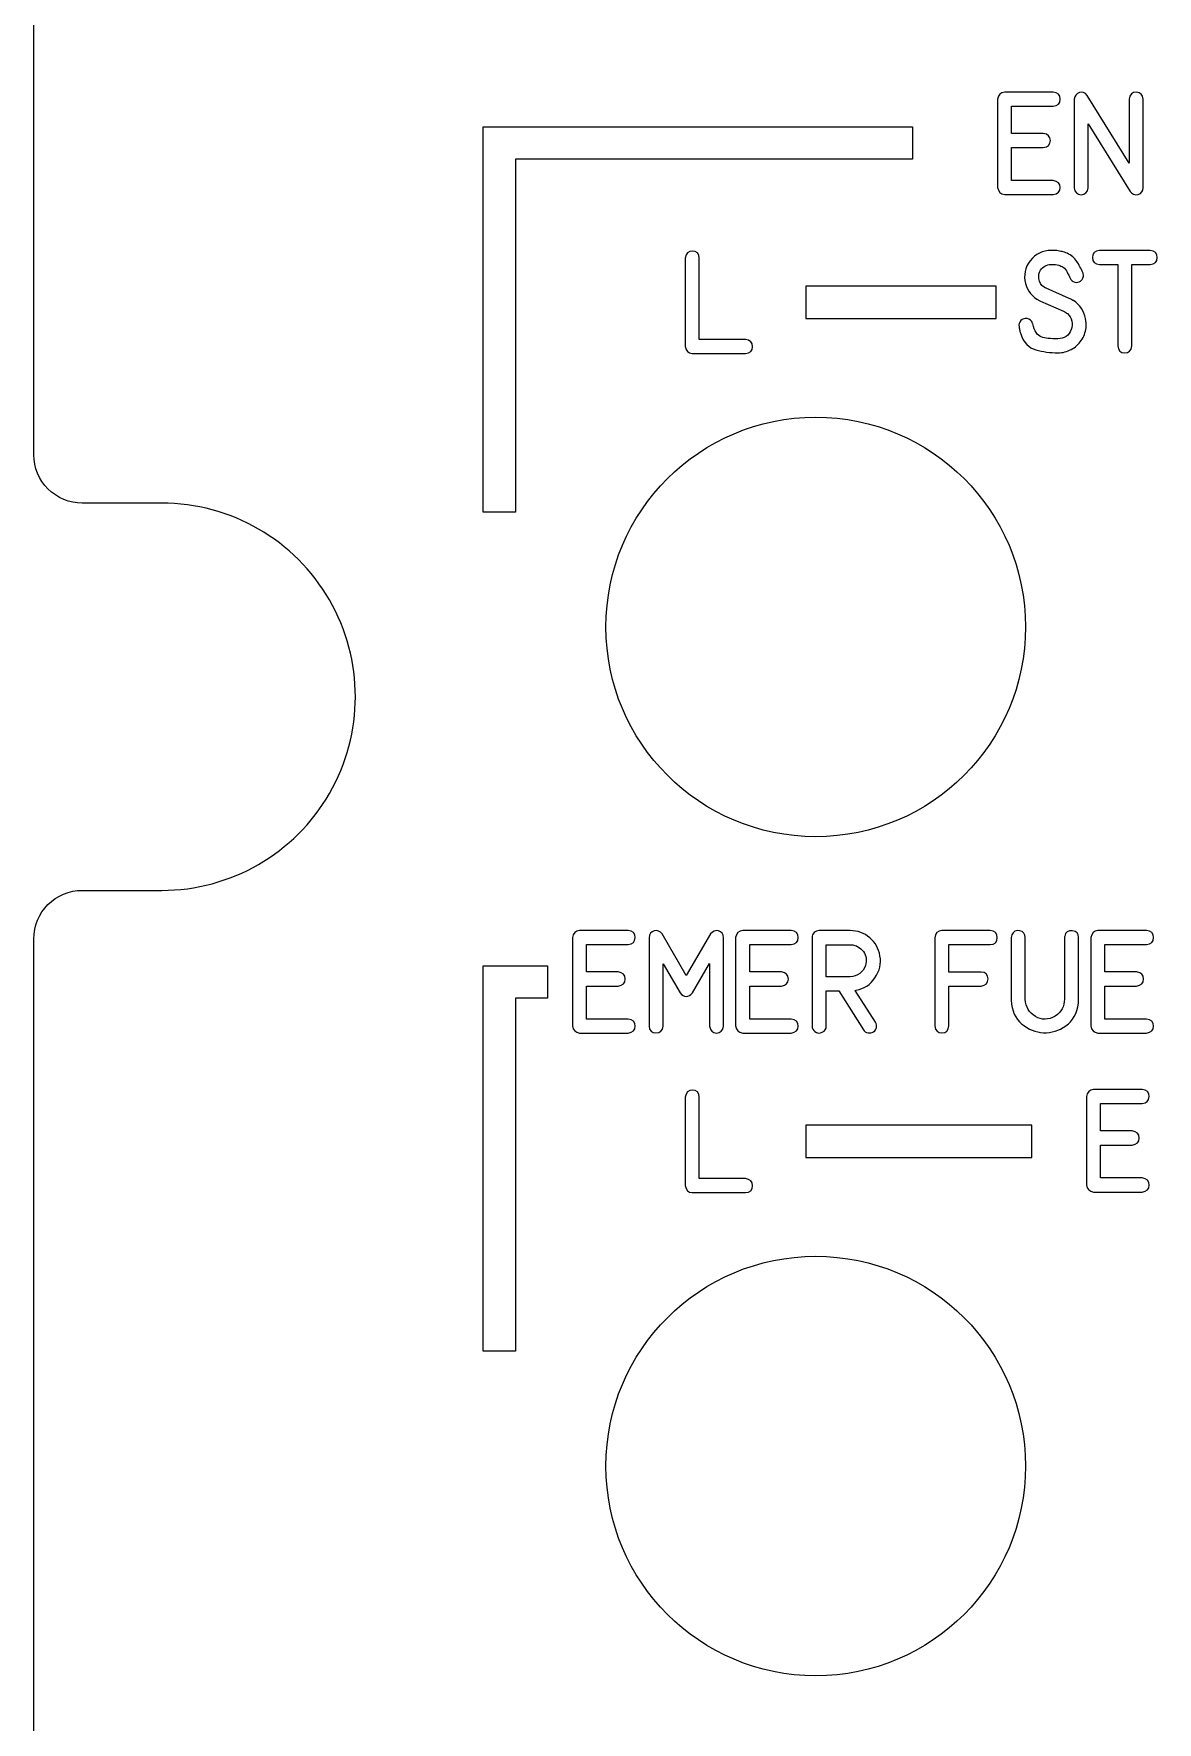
# Model space of a CAD drawing. Header units: millimetres. Extents: x -72 to 72, y -123 to 123.
# Drawn here: x -72.2 to -37.4, y 11.1 to 63.4 of the extents above; entities that cross this region are included whole.
import ezdxf

# ---------------------------------------------------------------- set-up
doc = ezdxf.new("R2010")
doc.units = ezdxf.units.MM
doc.header["$MEASUREMENT"] = 0
doc.layers.add('Layer 1', color=7, linetype='Continuous')

msp = doc.modelspace()

# ---------------------------------------------------------------- linework, layer by layer
at = {"layer": 'Layer 1', "color": 240, "lineweight": 9}
msp.add_lwpolyline([(-48.3054, 28.5863), (-41.3054, 28.5863), (-41.3054, 29.5863), (-48.3054, 29.5863), (-48.3054, 28.5863)], close=True, dxfattribs=at)
at = {"layer": 'Layer 1', "color": 250, "lineweight": 9}
for centre in [(-48, 45.025), (-48, 19.025)]:
    msp.add_ellipse(centre, major_axis=(0, 6.5), ratio=1, dxfattribs=at)
at = {"layer": 'Layer 1', "lineweight": 9}
msp.add_open_spline([(70.725, 123.025), (70.725, 123.025), (-70.725, 123.025), (-70.725, 123.025), (-70.725, 123.025), (-71.1231, 123.0247), (-71.5047, 122.8663), (-71.786, 122.5847), (-71.786, 122.5847), (-72.0673, 122.303), (-72.2252, 121.923), (-72.225, 121.525), (-72.225, 121.525), (-72.225, 121.525), (-72.225, 117.0375), (-72.225, 117.0375), (-72.225, 117.0375), (-72.2247, 116.6394), (-72.0664, 116.2577), (-71.7847, 115.9764), (-71.7847, 115.9764), (-71.503, 115.6951), (-71.1231, 115.5372), (-70.725, 115.5375), (-70.725, 115.5375), (-70.725, 115.5375), (-68.2625, 115.5375), (-68.2625, 115.5375), (-68.2625, 115.5375), (-66.1189, 115.5375), (-64.1381, 114.3939), (-63.0663, 112.5375), (-63.0663, 112.5375), (-61.9945, 110.6811), (-61.9945, 108.3939), (-63.0663, 106.5375), (-63.0663, 106.5375), (-64.1381, 104.6811), (-66.1189, 103.5375), (-68.2625, 103.5375), (-68.2625, 103.5375), (-68.2625, 103.5375), (-70.725, 103.5375), (-70.725, 103.5375), (-70.725, 103.5375), (-71.1231, 103.5372), (-71.5047, 103.3788), (-71.786, 103.0972), (-71.786, 103.0972), (-72.0673, 102.8155), (-72.2252, 102.4355), (-72.225, 102.0375), (-72.225, 102.0375), (-72.225, 102.0375), (-72.225, 50.3625), (-72.225, 50.3625), (-72.225, 50.3625), (-72.2247, 49.9644), (-72.0664, 49.5827), (-71.7847, 49.3014), (-71.7847, 49.3014), (-71.503, 49.0201), (-71.1231, 48.8622), (-70.725, 48.8625), (-70.725, 48.8625), (-70.725, 48.8625), (-68.2625, 48.8625), (-68.2625, 48.8625), (-68.2625, 48.8625), (-66.1189, 48.8625), (-64.1381, 47.7189), (-63.0663, 45.8625), (-63.0663, 45.8625), (-61.9945, 44.0061), (-61.9945, 41.7189), (-63.0663, 39.8625), (-63.0663, 39.8625), (-64.1381, 38.0061), (-66.1189, 36.8625), (-68.2625, 36.8625), (-68.2625, 36.8625), (-68.2625, 36.8625), (-70.725, 36.8625), (-70.725, 36.8625), (-70.725, 36.8625), (-71.1231, 36.8622), (-71.5047, 36.7038), (-71.786, 36.4222), (-71.786, 36.4222), (-72.0673, 36.1405), (-72.2252, 35.7605), (-72.225, 35.3625), (-72.225, 35.3625), (-72.225, 35.3625), (-72.225, -35.3625), (-72.225, -35.3625), (-72.225, -35.3625), (-72.2247, -35.7606), (-72.0664, -36.1423), (-71.7847, -36.4236), (-71.7847, -36.4236), (-71.503, -36.7049), (-71.1231, -36.8628), (-70.725, -36.8625), (-70.725, -36.8625), (-70.725, -36.8625), (-68.2625, -36.8625), (-68.2625, -36.8625), (-68.2625, -36.8625), (-66.1189, -36.8625), (-64.1381, -38.0061), (-63.0663, -39.8625), (-63.0663, -39.8625), (-61.9945, -41.7189), (-61.9945, -44.0061), (-63.0663, -45.8625), (-63.0663, -45.8625), (-64.1381, -47.7189), (-66.1189, -48.8625), (-68.2625, -48.8625), (-68.2625, -48.8625), (-68.2625, -48.8625), (-70.725, -48.8625), (-70.725, -48.8625), (-70.725, -48.8625), (-71.1231, -48.8628), (-71.5047, -49.0212), (-71.786, -49.3028), (-71.786, -49.3028), (-72.0673, -49.5845), (-72.2252, -49.9645), (-72.225, -50.3625), (-72.225, -50.3625), (-72.225, -50.3625), (-72.225, -102.0375), (-72.225, -102.0375), (-72.225, -102.0375), (-72.2247, -102.4356), (-72.0664, -102.8173), (-71.7847, -103.0986), (-71.7847, -103.0986), (-71.503, -103.3799), (-71.1231, -103.5378), (-70.725, -103.5375), (-70.725, -103.5375), (-70.725, -103.5375), (-68.2625, -103.5375), (-68.2625, -103.5375), (-68.2625, -103.5375), (-66.1189, -103.5375), (-64.1381, -104.6811), (-63.0663, -106.5375), (-63.0663, -106.5375), (-61.9945, -108.3939), (-61.9945, -110.6811), (-63.0663, -112.5375), (-63.0663, -112.5375), (-64.1381, -114.3939), (-66.1189, -115.5375), (-68.2625, -115.5375), (-68.2625, -115.5375), (-68.2625, -115.5375), (-70.725, -115.5375), (-70.725, -115.5375), (-70.725, -115.5375), (-71.1231, -115.5378), (-71.5047, -115.6962), (-71.786, -115.9778), (-71.786, -115.9778), (-72.0673, -116.2595), (-72.2252, -116.6395), (-72.225, -117.0375), (-72.225, -117.0375), (-72.225, -117.0375), (-72.225, -121.525), (-72.225, -121.525), (-72.225, -121.525), (-72.2247, -121.9231), (-72.0664, -122.3048), (-71.7847, -122.5861), (-71.7847, -122.5861), (-71.503, -122.8674), (-71.1231, -123.0253), (-70.725, -123.025), (-70.725, -123.025), (-70.725, -123.025), (70.725, -123.025), (70.725, -123.025), (70.725, -123.025), (71.1231, -123.0248), (71.5048, -122.8664), (71.7861, -122.5847), (71.7861, -122.5847), (72.0674, -122.3031), (72.2253, -121.9231), (72.225, -121.525), (72.225, -121.525), (72.225, -121.525), (72.225, -117.0375), (72.225, -117.0375), (72.225, -117.0375), (72.2248, -116.6395), (72.0664, -116.2578), (71.7847, -115.9765), (71.7847, -115.9765), (71.5031, -115.6952), (71.1231, -115.5373), (70.725, -115.5375), (70.725, -115.5375), (70.725, -115.5375), (68.2625, -115.5375), (68.2625, -115.5375), (68.2625, -115.5375), (66.1189, -115.5375), (64.1382, -114.3939), (63.0664, -112.5375), (63.0664, -112.5375), (61.9946, -110.6811), (61.9946, -108.3939), (63.0664, -106.5375), (63.0664, -106.5375), (64.1382, -104.6811), (66.1189, -103.5375), (68.2625, -103.5375), (68.2625, -103.5375), (68.2625, -103.5375), (70.725, -103.5375), (70.725, -103.5375), (70.725, -103.5375), (71.1231, -103.5373), (71.5048, -103.3789), (71.7861, -103.0972), (71.7861, -103.0972), (72.0674, -102.8156), (72.2253, -102.4356), (72.225, -102.0375), (72.225, -102.0375), (72.225, -102.0375), (72.225, -50.3625), (72.225, -50.3625), (72.225, -50.3625), (72.2248, -49.9645), (72.0664, -49.5828), (71.7847, -49.3015), (71.7847, -49.3015), (71.5031, -49.0202), (71.1231, -48.8623), (70.725, -48.8625), (70.725, -48.8625), (70.725, -48.8625), (68.2625, -48.8625), (68.2625, -48.8625), (68.2625, -48.8625), (66.1189, -48.8625), (64.1382, -47.7189), (63.0664, -45.8625), (63.0664, -45.8625), (61.9946, -44.0061), (61.9946, -41.7189), (63.0664, -39.8625), (63.0664, -39.8625), (64.1382, -38.0061), (66.1189, -36.8625), (68.2625, -36.8625), (68.2625, -36.8625), (68.2625, -36.8625), (70.725, -36.8625), (70.725, -36.8625), (70.725, -36.8625), (71.1231, -36.8623), (71.5048, -36.7039), (71.7861, -36.4222), (71.7861, -36.4222), (72.0674, -36.1406), (72.2253, -35.7606), (72.225, -35.3625), (72.225, -35.3625), (72.225, -35.3625), (72.225, 35.3625), (72.225, 35.3625), (72.225, 35.3625), (72.2248, 35.7605), (72.0664, 36.1422), (71.7847, 36.4235), (71.7847, 36.4235), (71.5031, 36.7048), (71.1231, 36.8627), (70.725, 36.8625), (70.725, 36.8625), (70.725, 36.8625), (68.2625, 36.8625), (68.2625, 36.8625), (68.2625, 36.8625), (66.1189, 36.8625), (64.1382, 38.0061), (63.0664, 39.8625), (63.0664, 39.8625), (61.9946, 41.7189), (61.9946, 44.0061), (63.0664, 45.8625), (63.0664, 45.8625), (64.1382, 47.7189), (66.1189, 48.8625), (68.2625, 48.8625), (68.2625, 48.8625), (68.2625, 48.8625), (70.725, 48.8625), (70.725, 48.8625), (70.725, 48.8625), (71.1231, 48.8627), (71.5048, 49.0211), (71.7861, 49.3028), (71.7861, 49.3028), (72.0674, 49.5844), (72.2253, 49.9644), (72.225, 50.3625), (72.225, 50.3625), (72.225, 50.3625), (72.225, 102.0375), (72.225, 102.0375), (72.225, 102.0375), (72.2248, 102.4355), (72.0664, 102.8172), (71.7847, 103.0985), (71.7847, 103.0985), (71.5031, 103.3798), (71.1231, 103.5377), (70.725, 103.5375), (70.725, 103.5375), (70.725, 103.5375), (68.2625, 103.5375), (68.2625, 103.5375), (68.2625, 103.5375), (66.1189, 103.5375), (64.1382, 104.6811), (63.0664, 106.5375), (63.0664, 106.5375), (61.9946, 108.3939), (61.9946, 110.6811), (63.0664, 112.5375), (63.0664, 112.5375), (64.1382, 114.3939), (66.1189, 115.5375), (68.2625, 115.5375), (68.2625, 115.5375), (68.2625, 115.5375), (70.725, 115.5375), (70.725, 115.5375), (70.725, 115.5375), (71.1231, 115.5377), (71.5048, 115.6961), (71.7861, 115.9778), (71.7861, 115.9778), (72.0674, 116.2594), (72.2253, 116.6394), (72.225, 117.0375), (72.225, 117.0375), (72.225, 117.0375), (72.225, 121.525), (72.225, 121.525), (72.225, 121.525), (72.2248, 121.923), (72.0664, 122.3047), (71.7847, 122.586), (71.7847, 122.586), (71.5031, 122.8673), (71.1231, 123.0252), (70.725, 123.025)], degree=3, knots=[0, 0, 0, 0, 0.0107527, 0.0107527, 0.0107527, 0.0107527, 0.0215054, 0.0215054, 0.0215054, 0.0215054, 0.0322581, 0.0322581, 0.0322581, 0.0322581, 0.0430108, 0.0430108, 0.0430108, 0.0430108, 0.0537634, 0.0537634, 0.0537634, 0.0537634, 0.0645161, 0.0645161, 0.0645161, 0.0645161, 0.0752688, 0.0752688, 0.0752688, 0.0752688, 0.0860215, 0.0860215, 0.0860215, 0.0860215, 0.0967742, 0.0967742, 0.0967742, 0.0967742, 0.1075269, 0.1075269, 0.1075269, 0.1075269, 0.1182796, 0.1182796, 0.1182796, 0.1182796, 0.1290323, 0.1290323, 0.1290323, 0.1290323, 0.1397849, 0.1397849, 0.1397849, 0.1397849, 0.1505376, 0.1505376, 0.1505376, 0.1505376, 0.1612903, 0.1612903, 0.1612903, 0.1612903, 0.172043, 0.172043, 0.172043, 0.172043, 0.1827957, 0.1827957, 0.1827957, 0.1827957, 0.1935484, 0.1935484, 0.1935484, 0.1935484, 0.2043011, 0.2043011, 0.2043011, 0.2043011, 0.2150538, 0.2150538, 0.2150538, 0.2150538, 0.2258065, 0.2258065, 0.2258065, 0.2258065, 0.2365591, 0.2365591, 0.2365591, 0.2365591, 0.2473118, 0.2473118, 0.2473118, 0.2473118, 0.2580645, 0.2580645, 0.2580645, 0.2580645, 0.2688172, 0.2688172, 0.2688172, 0.2688172, 0.2795699, 0.2795699, 0.2795699, 0.2795699, 0.2903226, 0.2903226, 0.2903226, 0.2903226, 0.3010753, 0.3010753, 0.3010753, 0.3010753, 0.311828, 0.311828, 0.311828, 0.311828, 0.3225806, 0.3225806, 0.3225806, 0.3225806, 0.3333333, 0.3333333, 0.3333333, 0.3333333, 0.344086, 0.344086, 0.344086, 0.344086, 0.3548387, 0.3548387, 0.3548387, 0.3548387, 0.3655914, 0.3655914, 0.3655914, 0.3655914, 0.3763441, 0.3763441, 0.3763441, 0.3763441, 0.3870968, 0.3870968, 0.3870968, 0.3870968, 0.3978495, 0.3978495, 0.3978495, 0.3978495, 0.4086022, 0.4086022, 0.4086022, 0.4086022, 0.4193548, 0.4193548, 0.4193548, 0.4193548, 0.4301075, 0.4301075, 0.4301075, 0.4301075, 0.4408602, 0.4408602, 0.4408602, 0.4408602, 0.4516129, 0.4516129, 0.4516129, 0.4516129, 0.4623656, 0.4623656, 0.4623656, 0.4623656, 0.4731183, 0.4731183, 0.4731183, 0.4731183, 0.483871, 0.483871, 0.483871, 0.483871, 0.4946237, 0.4946237, 0.4946237, 0.4946237, 0.5053763, 0.5053763, 0.5053763, 0.5053763, 0.516129, 0.516129, 0.516129, 0.516129, 0.5268817, 0.5268817, 0.5268817, 0.5268817, 0.5376344, 0.5376344, 0.5376344, 0.5376344, 0.5483871, 0.5483871, 0.5483871, 0.5483871, 0.5591398, 0.5591398, 0.5591398, 0.5591398, 0.5698925, 0.5698925, 0.5698925, 0.5698925, 0.5806452, 0.5806452, 0.5806452, 0.5806452, 0.5913978, 0.5913978, 0.5913978, 0.5913978, 0.6021505, 0.6021505, 0.6021505, 0.6021505, 0.6129032, 0.6129032, 0.6129032, 0.6129032, 0.6236559, 0.6236559, 0.6236559, 0.6236559, 0.6344086, 0.6344086, 0.6344086, 0.6344086, 0.6451613, 0.6451613, 0.6451613, 0.6451613, 0.655914, 0.655914, 0.655914, 0.655914, 0.6666667, 0.6666667, 0.6666667, 0.6666667, 0.6774194, 0.6774194, 0.6774194, 0.6774194, 0.688172, 0.688172, 0.688172, 0.688172, 0.6989247, 0.6989247, 0.6989247, 0.6989247, 0.7096774, 0.7096774, 0.7096774, 0.7096774, 0.7204301, 0.7204301, 0.7204301, 0.7204301, 0.7311828, 0.7311828, 0.7311828, 0.7311828, 0.7419355, 0.7419355, 0.7419355, 0.7419355, 0.7526882, 0.7526882, 0.7526882, 0.7526882, 0.7634409, 0.7634409, 0.7634409, 0.7634409, 0.7741935, 0.7741935, 0.7741935, 0.7741935, 0.7849462, 0.7849462, 0.7849462, 0.7849462, 0.7956989, 0.7956989, 0.7956989, 0.7956989, 0.8064516, 0.8064516, 0.8064516, 0.8064516, 0.8172043, 0.8172043, 0.8172043, 0.8172043, 0.827957, 0.827957, 0.827957, 0.827957, 0.8387097, 0.8387097, 0.8387097, 0.8387097, 0.8494624, 0.8494624, 0.8494624, 0.8494624, 0.8602151, 0.8602151, 0.8602151, 0.8602151, 0.8709677, 0.8709677, 0.8709677, 0.8709677, 0.8817204, 0.8817204, 0.8817204, 0.8817204, 0.8924731, 0.8924731, 0.8924731, 0.8924731, 0.9032258, 0.9032258, 0.9032258, 0.9032258, 0.9139785, 0.9139785, 0.9139785, 0.9139785, 0.9247312, 0.9247312, 0.9247312, 0.9247312, 0.9354839, 0.9354839, 0.9354839, 0.9354839, 0.9462366, 0.9462366, 0.9462366, 0.9462366, 0.9569892, 0.9569892, 0.9569892, 0.9569892, 0.9677419, 0.9677419, 0.9677419, 0.9677419, 0.9784946, 0.9784946, 0.9784946, 0.9784946, 1, 1, 1, 1], dxfattribs=at)
at = {"layer": 'Layer 1', "color": 240, "lineweight": 9}
for points, knots in [([(-40.6452, 61.1655), (-40.6452, 61.1655), (-41.9306, 61.1655), (-41.9306, 61.1655), (-41.9306, 61.1655), (-41.9306, 61.1655), (-41.9306, 60.3172), (-41.9306, 60.3172), (-41.9306, 60.3172), (-41.9306, 60.3172), (-40.9506, 60.3172), (-40.9506, 60.3172), (-40.9506, 60.3172), (-40.804, 60.2955), (-40.731, 60.222), (-40.7315, 60.0966), (-40.7315, 60.0966), (-40.732, 59.9706), (-40.8051, 59.8976), (-40.9506, 59.877), (-40.9506, 59.877), (-40.9506, 59.877), (-41.9306, 59.877), (-41.9306, 59.877), (-41.9306, 59.877), (-41.9306, 59.877), (-41.9306, 58.8583), (-41.9306, 58.8583), (-41.9306, 58.8583), (-41.9306, 58.8583), (-40.6452, 58.8583), (-40.6452, 58.8583), (-40.6452, 58.8583), (-40.4997, 58.8366), (-40.4267, 58.7641), (-40.4267, 58.6398), (-40.4267, 58.6398), (-40.4267, 58.5159), (-40.4997, 58.4434), (-40.6452, 58.4228), (-40.6452, 58.4228), (-40.6452, 58.4228), (-42.146, 58.4228), (-42.146, 58.4228), (-42.146, 58.4228), (-42.2751, 58.4392), (-42.3486, 58.5128), (-42.3661, 58.6429), (-42.3661, 58.6429), (-42.3661, 58.6429), (-42.3661, 61.3808), (-42.3661, 61.3808), (-42.3661, 61.3808), (-42.3465, 61.5174), (-42.273, 61.5893), (-42.146, 61.5978), (-42.146, 61.5978), (-42.146, 61.5978), (-40.6452, 61.5978), (-40.6452, 61.5978), (-40.6452, 61.5978), (-40.4997, 61.5867), (-40.4267, 61.5137), (-40.4272, 61.3798), (-40.4272, 61.3798), (-40.4278, 61.2459), (-40.5008, 61.1745), (-40.6452, 61.1655)], [0, 0, 0, 0, 0.0555556, 0.0555556, 0.0555556, 0.0555556, 0.1111111, 0.1111111, 0.1111111, 0.1111111, 0.1666667, 0.1666667, 0.1666667, 0.1666667, 0.2222222, 0.2222222, 0.2222222, 0.2222222, 0.2777778, 0.2777778, 0.2777778, 0.2777778, 0.3333333, 0.3333333, 0.3333333, 0.3333333, 0.3888889, 0.3888889, 0.3888889, 0.3888889, 0.4444444, 0.4444444, 0.4444444, 0.4444444, 0.5, 0.5, 0.5, 0.5, 0.5555556, 0.5555556, 0.5555556, 0.5555556, 0.6111111, 0.6111111, 0.6111111, 0.6111111, 0.6666667, 0.6666667, 0.6666667, 0.6666667, 0.7222222, 0.7222222, 0.7222222, 0.7222222, 0.7777778, 0.7777778, 0.7777778, 0.7777778, 0.8333333, 0.8333333, 0.8333333, 0.8333333, 0.8888889, 0.8888889, 0.8888889, 0.8888889, 1, 1, 1, 1]), ([(-37.855, 58.6366), (-37.855, 58.5281), (-37.9074, 58.4593), (-38.0122, 58.4297), (-38.0122, 58.4297), (-38.1175, 58.4006), (-38.1984, 58.4313), (-38.2566, 58.5223), (-38.2566, 58.5223), (-38.2566, 58.5223), (-39.5589, 60.6104), (-39.5589, 60.6104), (-39.5589, 60.6104), (-39.5589, 60.6104), (-39.5589, 58.6366), (-39.5589, 58.6366), (-39.5589, 58.6366), (-39.5817, 58.4921), (-39.6547, 58.4196), (-39.778, 58.4196), (-39.778, 58.4196), (-39.9018, 58.4196), (-39.9743, 58.4921), (-39.996, 58.6366), (-39.996, 58.6366), (-39.996, 58.6366), (-39.996, 61.3745), (-39.996, 61.3745), (-39.996, 61.3745), (-39.9807, 61.4819), (-39.9256, 61.5528), (-39.8309, 61.5872), (-39.8309, 61.5872), (-39.7362, 61.6211), (-39.6573, 61.5888), (-39.5944, 61.4909), (-39.5944, 61.4909), (-39.5944, 61.4909), (-38.2921, 59.3996), (-38.2921, 59.3996), (-38.2921, 59.3996), (-38.2921, 59.3996), (-38.2921, 61.3745), (-38.2921, 61.3745), (-38.2921, 61.3745), (-38.2725, 61.5221), (-38.1974, 61.5957), (-38.0667, 61.5941), (-38.0667, 61.5941), (-37.936, 61.5925), (-37.8656, 61.5195), (-37.855, 61.3745), (-37.855, 61.3745), (-37.855, 61.3745), (-37.855, 58.6366), (-37.855, 58.6366)], [0, 0, 0, 0, 0.0666667, 0.0666667, 0.0666667, 0.0666667, 0.1333333, 0.1333333, 0.1333333, 0.1333333, 0.2, 0.2, 0.2, 0.2, 0.2666667, 0.2666667, 0.2666667, 0.2666667, 0.3333333, 0.3333333, 0.3333333, 0.3333333, 0.4, 0.4, 0.4, 0.4, 0.4666667, 0.4666667, 0.4666667, 0.4666667, 0.5333333, 0.5333333, 0.5333333, 0.5333333, 0.6, 0.6, 0.6, 0.6, 0.6666667, 0.6666667, 0.6666667, 0.6666667, 0.7333333, 0.7333333, 0.7333333, 0.7333333, 0.8, 0.8, 0.8, 0.8, 0.8666667, 0.8666667, 0.8666667, 0.8666667, 1, 1, 1, 1]), ([(-58.3001, 59.5249), (-58.3001, 59.5249), (-58.3001, 48.5863), (-58.3001, 48.5863), (-58.3001, 48.5863), (-58.3001, 48.5863), (-57.3001, 48.5863), (-57.3001, 48.5863), (-57.3001, 48.5863), (-57.3001, 48.5863), (-57.3001, 59.5249), (-57.3001, 59.5249), (-57.3001, 59.5249), (-57.3001, 59.5249), (-45.0015, 59.5249), (-45.0015, 59.5249), (-45.0015, 59.5249), (-45.0015, 59.5249), (-45.0015, 60.5249), (-45.0015, 60.5249), (-45.0015, 60.5249), (-45.0015, 60.5249), (-57.3001, 60.5249), (-57.3001, 60.5249), (-57.3001, 60.5249), (-57.3001, 60.5249), (-58.3001, 60.5249), (-58.3001, 60.5249), (-58.3001, 60.5249), (-58.3001, 60.5249), (-58.3001, 59.5249), (-58.3001, 59.5249)], [0, 0, 0, 0, 0.1111111, 0.1111111, 0.1111111, 0.1111111, 0.2222222, 0.2222222, 0.2222222, 0.2222222, 0.3333333, 0.3333333, 0.3333333, 0.3333333, 0.4444444, 0.4444444, 0.4444444, 0.4444444, 0.5555556, 0.5555556, 0.5555556, 0.5555556, 0.6666667, 0.6666667, 0.6666667, 0.6666667, 0.7777778, 0.7777778, 0.7777778, 0.7777778, 1, 1, 1, 1]), ([(-51.8237, 53.4972), (-51.9507, 53.5057), (-52.0242, 53.5771), (-52.0438, 53.7126), (-52.0438, 53.7126), (-52.0438, 53.7126), (-52.0438, 56.4537), (-52.0438, 56.4537), (-52.0438, 56.4537), (-52.0221, 56.6024), (-51.9464, 56.6754), (-51.8173, 56.6733), (-51.8173, 56.6733), (-51.6882, 56.6706), (-51.6178, 56.5971), (-51.6067, 56.4537), (-51.6067, 56.4537), (-51.6067, 56.4537), (-51.6067, 53.9301), (-51.6067, 53.9301), (-51.6067, 53.9301), (-51.6067, 53.9301), (-50.1758, 53.9311), (-50.1758, 53.9311), (-50.1758, 53.9311), (-50.0287, 53.9147), (-49.9562, 53.8406), (-49.9578, 53.7089), (-49.9578, 53.7089), (-49.9594, 53.5771), (-50.0324, 53.5067), (-50.1774, 53.4972), (-50.1774, 53.4972), (-50.1774, 53.4972), (-51.8237, 53.4972), (-51.8237, 53.4972)], [0, 0, 0, 0, 0.1, 0.1, 0.1, 0.1, 0.2, 0.2, 0.2, 0.2, 0.3, 0.3, 0.3, 0.3, 0.4, 0.4, 0.4, 0.4, 0.5, 0.5, 0.5, 0.5, 0.6, 0.6, 0.6, 0.6, 0.7, 0.7, 0.7, 0.7, 0.8, 0.8, 0.8, 0.8, 1, 1, 1, 1]), ([(-40.1452, 55.2045), (-40.1452, 55.2045), (-40.1204, 55.1939), (-40.1204, 55.1939), (-40.1204, 55.1939), (-40.1204, 55.1939), (-40.0923, 55.1802), (-40.0923, 55.1802), (-40.0923, 55.1802), (-40.0923, 55.1802), (-40.0675, 55.1659), (-40.0675, 55.1659), (-40.0675, 55.1659), (-40.0606, 55.1606), (-40.0521, 55.1558), (-40.0436, 55.1511), (-40.0436, 55.1511), (-40.0346, 55.1469), (-40.0262, 55.1416), (-40.0177, 55.1368), (-40.0177, 55.1368), (-39.8135, 55.0024), (-39.6865, 54.8161), (-39.6383, 54.5785), (-39.6383, 54.5785), (-39.6198, 54.4854), (-39.6155, 54.3896), (-39.6256, 54.2917), (-39.6256, 54.2917), (-39.6425, 54.151), (-39.6917, 54.0213), (-39.7738, 53.9017), (-39.7738, 53.9017), (-39.8558, 53.7821), (-39.959, 53.6901), (-40.0828, 53.625), (-40.0828, 53.625), (-40.2162, 53.5546), (-40.3543, 53.5197), (-40.4971, 53.5197), (-40.4971, 53.5197), (-40.7369, 53.5197), (-40.9655, 53.5504), (-41.184, 53.6117), (-41.184, 53.6117), (-41.402, 53.6731), (-41.5576, 53.8377), (-41.6502, 54.1055), (-41.6502, 54.1055), (-41.6629, 54.1398), (-41.6719, 54.1748), (-41.6782, 54.2108), (-41.6782, 54.2108), (-41.6846, 54.2473), (-41.692, 54.2833), (-41.6999, 54.3198), (-41.6999, 54.3198), (-41.7153, 54.3938), (-41.6973, 54.4595), (-41.6449, 54.5166), (-41.6449, 54.5166), (-41.593, 54.5732), (-41.528, 54.5949), (-41.4507, 54.5817), (-41.4507, 54.5817), (-41.3687, 54.5648), (-41.3121, 54.5145), (-41.2798, 54.4298), (-41.2798, 54.4298), (-41.2798, 54.4298), (-41.275, 54.4155), (-41.275, 54.4155), (-41.275, 54.4155), (-41.2258, 54.1912), (-41.139, 54.0573), (-41.0157, 54.0139), (-41.0157, 54.0139), (-40.8919, 53.9705), (-40.7204, 53.9509), (-40.5003, 53.9552), (-40.5003, 53.9552), (-40.2976, 53.9552), (-40.1585, 54.0504), (-40.0828, 54.2404), (-40.0828, 54.2404), (-40.05, 54.3251), (-40.0447, 54.4134), (-40.0675, 54.505), (-40.0675, 54.505), (-40.0902, 54.596), (-40.1352, 54.6727), (-40.2024, 54.7336), (-40.2024, 54.7336), (-40.2326, 54.7595), (-40.2717, 54.7833), (-40.3204, 54.8061), (-40.3204, 54.8061), (-40.3204, 54.8061), (-41.0379, 55.1209), (-41.0379, 55.1209), (-41.0379, 55.1209), (-41.0379, 55.1209), (-41.0612, 55.1336), (-41.0612, 55.1336), (-41.0612, 55.1336), (-41.2962, 55.2574), (-41.4417, 55.4337), (-41.4983, 55.6623), (-41.4983, 55.6623), (-41.5676, 55.9268), (-41.5195, 56.1639), (-41.3533, 56.3745), (-41.3533, 56.3745), (-41.1877, 56.5846), (-40.9697, 56.6899), (-40.7003, 56.6899), (-40.7003, 56.6899), (-40.7003, 56.6899), (-40.5294, 56.6851), (-40.5294, 56.6851), (-40.5294, 56.6851), (-40.4739, 56.6751), (-40.4199, 56.665), (-40.3686, 56.655), (-40.3686, 56.655), (-40.3167, 56.6455), (-40.2643, 56.6285), (-40.2119, 56.6047), (-40.2119, 56.6047), (-40.0817, 56.5439), (-39.9817, 56.4597), (-39.9124, 56.3534), (-39.9124, 56.3534), (-39.8431, 56.247), (-39.7806, 56.1316), (-39.7251, 56.0078), (-39.7251, 56.0078), (-39.7198, 55.9962), (-39.715, 55.9829), (-39.7108, 55.9676), (-39.7108, 55.9676), (-39.6997, 55.9168), (-39.705, 55.8708), (-39.7267, 55.8295), (-39.7267, 55.8295), (-39.7388, 55.8035), (-39.7521, 55.784), (-39.7653, 55.7707), (-39.7653, 55.7707), (-39.7785, 55.757), (-39.7896, 55.748), (-39.7976, 55.7427), (-39.7976, 55.7427), (-39.8516, 55.7046), (-39.9103, 55.693), (-39.9743, 55.7088), (-39.9743, 55.7088), (-40.0389, 55.7231), (-40.0876, 55.7644), (-40.122, 55.8327), (-40.122, 55.8327), (-40.1489, 55.8924), (-40.1775, 55.9538), (-40.2077, 56.0163), (-40.2077, 56.0163), (-40.2384, 56.0787), (-40.2812, 56.1306), (-40.3357, 56.1724), (-40.3357, 56.1724), (-40.3585, 56.1888), (-40.3807, 56.201), (-40.4019, 56.2084), (-40.4019, 56.2084), (-40.4231, 56.2163), (-40.4463, 56.2248), (-40.4723, 56.2343), (-40.4723, 56.2343), (-40.4723, 56.2343), (-40.5728, 56.2512), (-40.5728, 56.2512), (-40.5728, 56.2512), (-40.5728, 56.2512), (-40.7157, 56.256), (-40.7157, 56.256), (-40.7157, 56.256), (-40.8543, 56.2539), (-40.9602, 56.1941), (-41.0332, 56.0761), (-41.0332, 56.0761), (-41.0829, 56.0004), (-41.1014, 55.9163), (-41.0893, 55.8231), (-41.0893, 55.8231), (-41.075, 55.7088), (-41.021, 55.6199), (-40.9279, 55.5564), (-40.9279, 55.5564), (-40.9236, 55.5538), (-40.9194, 55.5501), (-40.9141, 55.5464), (-40.9141, 55.5464), (-40.9088, 55.5432), (-40.903, 55.5395), (-40.8972, 55.5363), (-40.8972, 55.5363), (-40.8972, 55.5363), (-40.8797, 55.5289), (-40.8797, 55.5289), (-40.8797, 55.5289), (-40.8797, 55.5289), (-40.8612, 55.521), (-40.8612, 55.521), (-40.8612, 55.521), (-40.8612, 55.521), (-40.1452, 55.2045), (-40.1452, 55.2045)], [0, 0, 0, 0, 0.0181818, 0.0181818, 0.0181818, 0.0181818, 0.0363636, 0.0363636, 0.0363636, 0.0363636, 0.0545455, 0.0545455, 0.0545455, 0.0545455, 0.0727273, 0.0727273, 0.0727273, 0.0727273, 0.0909091, 0.0909091, 0.0909091, 0.0909091, 0.1090909, 0.1090909, 0.1090909, 0.1090909, 0.1272727, 0.1272727, 0.1272727, 0.1272727, 0.1454545, 0.1454545, 0.1454545, 0.1454545, 0.1636364, 0.1636364, 0.1636364, 0.1636364, 0.1818182, 0.1818182, 0.1818182, 0.1818182, 0.2, 0.2, 0.2, 0.2, 0.2181818, 0.2181818, 0.2181818, 0.2181818, 0.2363636, 0.2363636, 0.2363636, 0.2363636, 0.2545455, 0.2545455, 0.2545455, 0.2545455, 0.2727273, 0.2727273, 0.2727273, 0.2727273, 0.2909091, 0.2909091, 0.2909091, 0.2909091, 0.3090909, 0.3090909, 0.3090909, 0.3090909, 0.3272727, 0.3272727, 0.3272727, 0.3272727, 0.3454545, 0.3454545, 0.3454545, 0.3454545, 0.3636364, 0.3636364, 0.3636364, 0.3636364, 0.3818182, 0.3818182, 0.3818182, 0.3818182, 0.4, 0.4, 0.4, 0.4, 0.4181818, 0.4181818, 0.4181818, 0.4181818, 0.4363636, 0.4363636, 0.4363636, 0.4363636, 0.4545455, 0.4545455, 0.4545455, 0.4545455, 0.4727273, 0.4727273, 0.4727273, 0.4727273, 0.4909091, 0.4909091, 0.4909091, 0.4909091, 0.5090909, 0.5090909, 0.5090909, 0.5090909, 0.5272727, 0.5272727, 0.5272727, 0.5272727, 0.5454545, 0.5454545, 0.5454545, 0.5454545, 0.5636364, 0.5636364, 0.5636364, 0.5636364, 0.5818182, 0.5818182, 0.5818182, 0.5818182, 0.6, 0.6, 0.6, 0.6, 0.6181818, 0.6181818, 0.6181818, 0.6181818, 0.6363636, 0.6363636, 0.6363636, 0.6363636, 0.6545455, 0.6545455, 0.6545455, 0.6545455, 0.6727273, 0.6727273, 0.6727273, 0.6727273, 0.6909091, 0.6909091, 0.6909091, 0.6909091, 0.7090909, 0.7090909, 0.7090909, 0.7090909, 0.7272727, 0.7272727, 0.7272727, 0.7272727, 0.7454545, 0.7454545, 0.7454545, 0.7454545, 0.7636364, 0.7636364, 0.7636364, 0.7636364, 0.7818182, 0.7818182, 0.7818182, 0.7818182, 0.8, 0.8, 0.8, 0.8, 0.8181818, 0.8181818, 0.8181818, 0.8181818, 0.8363636, 0.8363636, 0.8363636, 0.8363636, 0.8545455, 0.8545455, 0.8545455, 0.8545455, 0.8727273, 0.8727273, 0.8727273, 0.8727273, 0.8909091, 0.8909091, 0.8909091, 0.8909091, 0.9090909, 0.9090909, 0.9090909, 0.9090909, 0.9272727, 0.9272727, 0.9272727, 0.9272727, 0.9454545, 0.9454545, 0.9454545, 0.9454545, 0.9636364, 0.9636364, 0.9636364, 0.9636364, 1, 1, 1, 1]), ([(-38.6414, 53.7319), (-38.6414, 53.7319), (-38.6414, 56.2528), (-38.6414, 56.2528), (-38.6414, 56.2528), (-38.6414, 56.2528), (-39.2102, 56.2528), (-39.2102, 56.2528), (-39.2102, 56.2528), (-39.3547, 56.2639), (-39.4272, 56.3369), (-39.4267, 56.4703), (-39.4267, 56.4703), (-39.4261, 56.6042), (-39.3536, 56.6777), (-39.2102, 56.6899), (-39.2102, 56.6899), (-39.2102, 56.6899), (-37.6365, 56.6899), (-37.6365, 56.6899), (-37.6365, 56.6899), (-37.4942, 56.6788), (-37.4222, 56.6052), (-37.4217, 56.4703), (-37.4217, 56.4703), (-37.4211, 56.3359), (-37.4931, 56.2629), (-37.6365, 56.2528), (-37.6365, 56.2528), (-37.6365, 56.2528), (-38.2038, 56.2528), (-38.2038, 56.2528), (-38.2038, 56.2528), (-38.2038, 56.2528), (-38.2038, 53.7319), (-38.2038, 53.7319), (-38.2038, 53.7319), (-38.2276, 53.5853), (-38.3038, 53.5128), (-38.4329, 53.5149), (-38.4329, 53.5149), (-38.5615, 53.517), (-38.6308, 53.5895), (-38.6414, 53.7319)], [0, 0, 0, 0, 0.0833333, 0.0833333, 0.0833333, 0.0833333, 0.1666667, 0.1666667, 0.1666667, 0.1666667, 0.25, 0.25, 0.25, 0.25, 0.3333333, 0.3333333, 0.3333333, 0.3333333, 0.4166667, 0.4166667, 0.4166667, 0.4166667, 0.5, 0.5, 0.5, 0.5, 0.5833333, 0.5833333, 0.5833333, 0.5833333, 0.6666667, 0.6666667, 0.6666667, 0.6666667, 0.75, 0.75, 0.75, 0.75, 0.8333333, 0.8333333, 0.8333333, 0.8333333, 1, 1, 1, 1]), ([(-48.3054, 55.5863), (-48.3054, 55.5863), (-42.4133, 55.5863), (-42.4133, 55.5863), (-42.4133, 55.5863), (-42.4133, 55.5863), (-42.4133, 54.5863), (-42.4133, 54.5863), (-42.4133, 54.5863), (-42.4133, 54.5863), (-48.3054, 54.5863), (-48.3054, 54.5863), (-48.3054, 54.5863), (-48.3054, 54.5863), (-48.3054, 55.5863), (-48.3054, 55.5863)], [0, 0, 0, 0, 0.2, 0.2, 0.2, 0.2, 0.4, 0.4, 0.4, 0.4, 0.6, 0.6, 0.6, 0.6, 1, 1, 1, 1]), ([(-53.8134, 35.1838), (-53.8134, 35.1838), (-55.0988, 35.1838), (-55.0988, 35.1838), (-55.0988, 35.1838), (-55.0988, 35.1838), (-55.0988, 34.3355), (-55.0988, 34.3355), (-55.0988, 34.3355), (-55.0988, 34.3355), (-54.1188, 34.3355), (-54.1188, 34.3355), (-54.1188, 34.3355), (-53.9722, 34.3138), (-53.8992, 34.2403), (-53.8997, 34.1149), (-53.8997, 34.1149), (-53.9002, 33.9889), (-53.9733, 33.9159), (-54.1188, 33.8953), (-54.1188, 33.8953), (-54.1188, 33.8953), (-55.0988, 33.8953), (-55.0988, 33.8953), (-55.0988, 33.8953), (-55.0988, 33.8953), (-55.0988, 32.8766), (-55.0988, 32.8766), (-55.0988, 32.8766), (-55.0988, 32.8766), (-53.8134, 32.8766), (-53.8134, 32.8766), (-53.8134, 32.8766), (-53.6679, 32.8549), (-53.5949, 32.7824), (-53.5949, 32.6581), (-53.5949, 32.6581), (-53.5949, 32.5342), (-53.6679, 32.4617), (-53.8134, 32.4411), (-53.8134, 32.4411), (-53.8134, 32.4411), (-55.3142, 32.4411), (-55.3142, 32.4411), (-55.3142, 32.4411), (-55.4433, 32.4575), (-55.5168, 32.5311), (-55.5343, 32.6612), (-55.5343, 32.6612), (-55.5343, 32.6612), (-55.5343, 35.3991), (-55.5343, 35.3991), (-55.5343, 35.3991), (-55.5147, 35.5357), (-55.4412, 35.6076), (-55.3142, 35.6161), (-55.3142, 35.6161), (-55.3142, 35.6161), (-53.8134, 35.6161), (-53.8134, 35.6161), (-53.8134, 35.6161), (-53.6679, 35.605), (-53.5949, 35.532), (-53.5954, 35.3981), (-53.5954, 35.3981), (-53.596, 35.2642), (-53.669, 35.1928), (-53.8134, 35.1838)], [0, 0, 0, 0, 0.0555556, 0.0555556, 0.0555556, 0.0555556, 0.1111111, 0.1111111, 0.1111111, 0.1111111, 0.1666667, 0.1666667, 0.1666667, 0.1666667, 0.2222222, 0.2222222, 0.2222222, 0.2222222, 0.2777778, 0.2777778, 0.2777778, 0.2777778, 0.3333333, 0.3333333, 0.3333333, 0.3333333, 0.3888889, 0.3888889, 0.3888889, 0.3888889, 0.4444444, 0.4444444, 0.4444444, 0.4444444, 0.5, 0.5, 0.5, 0.5, 0.5555556, 0.5555556, 0.5555556, 0.5555556, 0.6111111, 0.6111111, 0.6111111, 0.6111111, 0.6666667, 0.6666667, 0.6666667, 0.6666667, 0.7222222, 0.7222222, 0.7222222, 0.7222222, 0.7777778, 0.7777778, 0.7777778, 0.7777778, 0.8333333, 0.8333333, 0.8333333, 0.8333333, 0.8888889, 0.8888889, 0.8888889, 0.8888889, 1, 1, 1, 1]), ([(-50.8528, 32.6581), (-50.8756, 32.5136), (-50.9486, 32.4411), (-51.0719, 32.4416), (-51.0719, 32.4416), (-51.1957, 32.4422), (-51.2682, 32.5147), (-51.2899, 32.6581), (-51.2899, 32.6581), (-51.2899, 32.6581), (-51.2899, 34.5943), (-51.2899, 34.5943), (-51.2899, 34.5943), (-51.2899, 34.5943), (-51.8217, 33.6846), (-51.8217, 33.6846), (-51.8217, 33.6846), (-51.8783, 33.6164), (-51.9418, 33.5804), (-52.0117, 33.5772), (-52.0117, 33.5772), (-52.0815, 33.5746), (-52.1434, 33.61), (-52.1985, 33.6846), (-52.1985, 33.6846), (-52.1985, 33.6846), (-52.7271, 34.59), (-52.7271, 34.59), (-52.7271, 34.59), (-52.7271, 34.59), (-52.7255, 32.6581), (-52.7255, 32.6581), (-52.7255, 32.6581), (-52.7419, 32.5147), (-52.8165, 32.4427), (-52.9494, 32.4432), (-52.9494, 32.4432), (-53.0822, 32.4437), (-53.1536, 32.5157), (-53.1642, 32.6581), (-53.1642, 32.6581), (-53.1642, 32.6581), (-53.1642, 35.396), (-53.1642, 35.396), (-53.1642, 35.396), (-53.1557, 35.515), (-53.1039, 35.5859), (-53.0076, 35.6092), (-53.0076, 35.6092), (-52.9113, 35.6325), (-52.8276, 35.5997), (-52.7562, 35.5108), (-52.7562, 35.5108), (-52.7562, 35.5108), (-52.0106, 34.2286), (-52.0106, 34.2286), (-52.0106, 34.2286), (-52.0106, 34.2286), (-51.2571, 35.5108), (-51.2571, 35.5108), (-51.2571, 35.5108), (-51.1862, 35.5997), (-51.1031, 35.632), (-51.0084, 35.6082), (-51.0084, 35.6082), (-50.9142, 35.5844), (-50.8618, 35.514), (-50.8528, 35.396), (-50.8528, 35.396), (-50.8528, 35.396), (-50.8528, 32.6581), (-50.8528, 32.6581)], [0, 0, 0, 0, 0.0526316, 0.0526316, 0.0526316, 0.0526316, 0.1052632, 0.1052632, 0.1052632, 0.1052632, 0.1578947, 0.1578947, 0.1578947, 0.1578947, 0.2105263, 0.2105263, 0.2105263, 0.2105263, 0.2631579, 0.2631579, 0.2631579, 0.2631579, 0.3157895, 0.3157895, 0.3157895, 0.3157895, 0.3684211, 0.3684211, 0.3684211, 0.3684211, 0.4210526, 0.4210526, 0.4210526, 0.4210526, 0.4736842, 0.4736842, 0.4736842, 0.4736842, 0.5263158, 0.5263158, 0.5263158, 0.5263158, 0.5789474, 0.5789474, 0.5789474, 0.5789474, 0.6315789, 0.6315789, 0.6315789, 0.6315789, 0.6842105, 0.6842105, 0.6842105, 0.6842105, 0.7368421, 0.7368421, 0.7368421, 0.7368421, 0.7894737, 0.7894737, 0.7894737, 0.7894737, 0.8421053, 0.8421053, 0.8421053, 0.8421053, 0.8947368, 0.8947368, 0.8947368, 0.8947368, 1, 1, 1, 1]), ([(-48.7599, 35.1838), (-48.7599, 35.1838), (-50.0453, 35.1838), (-50.0453, 35.1838), (-50.0453, 35.1838), (-50.0453, 35.1838), (-50.0453, 34.3355), (-50.0453, 34.3355), (-50.0453, 34.3355), (-50.0453, 34.3355), (-49.0653, 34.3355), (-49.0653, 34.3355), (-49.0653, 34.3355), (-48.9187, 34.3138), (-48.8457, 34.2403), (-48.8462, 34.1149), (-48.8462, 34.1149), (-48.8467, 33.9889), (-48.9198, 33.9159), (-49.0653, 33.8953), (-49.0653, 33.8953), (-49.0653, 33.8953), (-50.0453, 33.8953), (-50.0453, 33.8953), (-50.0453, 33.8953), (-50.0453, 33.8953), (-50.0453, 32.8766), (-50.0453, 32.8766), (-50.0453, 32.8766), (-50.0453, 32.8766), (-48.7599, 32.8766), (-48.7599, 32.8766), (-48.7599, 32.8766), (-48.6144, 32.8549), (-48.5414, 32.7824), (-48.5414, 32.6581), (-48.5414, 32.6581), (-48.5414, 32.5342), (-48.6144, 32.4617), (-48.7599, 32.4411), (-48.7599, 32.4411), (-48.7599, 32.4411), (-50.2607, 32.4411), (-50.2607, 32.4411), (-50.2607, 32.4411), (-50.3898, 32.4575), (-50.4633, 32.5311), (-50.4808, 32.6612), (-50.4808, 32.6612), (-50.4808, 32.6612), (-50.4808, 35.3991), (-50.4808, 35.3991), (-50.4808, 35.3991), (-50.4612, 35.5357), (-50.3877, 35.6076), (-50.2607, 35.6161), (-50.2607, 35.6161), (-50.2607, 35.6161), (-48.7599, 35.6161), (-48.7599, 35.6161), (-48.7599, 35.6161), (-48.6144, 35.605), (-48.5414, 35.532), (-48.5419, 35.3981), (-48.5419, 35.3981), (-48.5425, 35.2642), (-48.6155, 35.1928), (-48.7599, 35.1838)], [0, 0, 0, 0, 0.0555556, 0.0555556, 0.0555556, 0.0555556, 0.1111111, 0.1111111, 0.1111111, 0.1111111, 0.1666667, 0.1666667, 0.1666667, 0.1666667, 0.2222222, 0.2222222, 0.2222222, 0.2222222, 0.2777778, 0.2777778, 0.2777778, 0.2777778, 0.3333333, 0.3333333, 0.3333333, 0.3333333, 0.3888889, 0.3888889, 0.3888889, 0.3888889, 0.4444444, 0.4444444, 0.4444444, 0.4444444, 0.5, 0.5, 0.5, 0.5, 0.5555556, 0.5555556, 0.5555556, 0.5555556, 0.6111111, 0.6111111, 0.6111111, 0.6111111, 0.6666667, 0.6666667, 0.6666667, 0.6666667, 0.7222222, 0.7222222, 0.7222222, 0.7222222, 0.7777778, 0.7777778, 0.7777778, 0.7777778, 0.8333333, 0.8333333, 0.8333333, 0.8333333, 0.8888889, 0.8888889, 0.8888889, 0.8888889, 1, 1, 1, 1]), ([(-46.1528, 32.7777), (-46.0866, 32.6607), (-46.1052, 32.5628), (-46.2083, 32.4829), (-46.2083, 32.4829), (-46.2581, 32.448), (-46.3152, 32.4358), (-46.3798, 32.4475), (-46.3798, 32.4475), (-46.4444, 32.4586), (-46.4914, 32.4908), (-46.5216, 32.5432), (-46.5216, 32.5432), (-46.5216, 32.5432), (-47.2857, 33.7513), (-47.2857, 33.7513), (-47.2857, 33.7513), (-47.2857, 33.7513), (-47.6736, 33.7513), (-47.6736, 33.7513), (-47.6736, 33.7513), (-47.6736, 33.7513), (-47.6736, 32.6596), (-47.6736, 32.6596), (-47.6736, 32.6596), (-47.6736, 32.5697), (-47.7144, 32.5051), (-47.7958, 32.4649), (-47.7958, 32.4649), (-47.8779, 32.4252), (-47.9541, 32.4326), (-48.0255, 32.4877), (-48.0255, 32.4877), (-48.0821, 32.53), (-48.1107, 32.5872), (-48.1107, 32.6596), (-48.1107, 32.6596), (-48.1107, 32.6596), (-48.1107, 35.3991), (-48.1107, 35.3991), (-48.1107, 35.3991), (-48.1107, 35.4589), (-48.0895, 35.5103), (-48.0477, 35.5526), (-48.0477, 35.5526), (-48.0059, 35.5949), (-47.9546, 35.6161), (-47.8937, 35.6161), (-47.8937, 35.6161), (-47.8937, 35.6161), (-46.9312, 35.6161), (-46.9312, 35.6161), (-46.9312, 35.6161), (-46.6994, 35.6161), (-46.4983, 35.5425), (-46.3279, 35.3954), (-46.3279, 35.3954), (-46.1575, 35.2478), (-46.0512, 35.061), (-46.0099, 34.8345), (-46.0099, 34.8345), (-45.9665, 34.5916), (-46.0178, 34.3646), (-46.1644, 34.1535), (-46.1644, 34.1535), (-46.3105, 33.9418), (-46.5047, 33.8138), (-46.7465, 33.7683), (-46.7465, 33.7683), (-46.7465, 33.7683), (-46.7761, 33.7635), (-46.7761, 33.7635), (-46.7761, 33.7635), (-46.7761, 33.7635), (-46.1528, 32.7777), (-46.1528, 32.7777)], [0, 0, 0, 0, 0.05, 0.05, 0.05, 0.05, 0.1, 0.1, 0.1, 0.1, 0.15, 0.15, 0.15, 0.15, 0.2, 0.2, 0.2, 0.2, 0.25, 0.25, 0.25, 0.25, 0.3, 0.3, 0.3, 0.3, 0.35, 0.35, 0.35, 0.35, 0.4, 0.4, 0.4, 0.4, 0.45, 0.45, 0.45, 0.45, 0.5, 0.5, 0.5, 0.5, 0.55, 0.55, 0.55, 0.55, 0.6, 0.6, 0.6, 0.6, 0.65, 0.65, 0.65, 0.65, 0.7, 0.7, 0.7, 0.7, 0.75, 0.75, 0.75, 0.75, 0.8, 0.8, 0.8, 0.8, 0.85, 0.85, 0.85, 0.85, 0.9, 0.9, 0.9, 0.9, 1, 1, 1, 1]), ([(-44.3139, 32.6612), (-44.3139, 32.6612), (-44.3139, 35.396), (-44.3139, 35.396), (-44.3139, 35.396), (-44.2954, 35.5325), (-44.2218, 35.606), (-44.0938, 35.6161), (-44.0938, 35.6161), (-44.0938, 35.6161), (-42.593, 35.6161), (-42.593, 35.6161), (-42.593, 35.6161), (-42.4496, 35.605), (-42.3777, 35.5314), (-42.3777, 35.3965), (-42.3777, 35.3965), (-42.3777, 35.2621), (-42.4507, 35.1896), (-42.5962, 35.1806), (-42.5962, 35.1806), (-42.5962, 35.1806), (-43.8784, 35.1806), (-43.8784, 35.1806), (-43.8784, 35.1806), (-43.8784, 35.1806), (-43.8784, 34.3323), (-43.8784, 34.3323), (-43.8784, 34.3323), (-43.8784, 34.3323), (-42.8783, 34.3323), (-42.8783, 34.3323), (-42.8783, 34.3323), (-42.7359, 34.3223), (-42.6634, 34.2524), (-42.6613, 34.1233), (-42.6613, 34.1233), (-42.6592, 33.9942), (-42.7317, 33.9185), (-42.8783, 33.8968), (-42.8783, 33.8968), (-42.8783, 33.8968), (-43.8784, 33.8968), (-43.8784, 33.8968), (-43.8784, 33.8968), (-43.8784, 33.8968), (-43.8784, 32.6612), (-43.8784, 32.6612), (-43.8784, 32.6612), (-43.8884, 32.5189), (-43.9588, 32.4464), (-44.0885, 32.4443), (-44.0885, 32.4443), (-44.2181, 32.4422), (-44.2933, 32.5147), (-44.3139, 32.6612)], [0, 0, 0, 0, 0.0666667, 0.0666667, 0.0666667, 0.0666667, 0.1333333, 0.1333333, 0.1333333, 0.1333333, 0.2, 0.2, 0.2, 0.2, 0.2666667, 0.2666667, 0.2666667, 0.2666667, 0.3333333, 0.3333333, 0.3333333, 0.3333333, 0.4, 0.4, 0.4, 0.4, 0.4666667, 0.4666667, 0.4666667, 0.4666667, 0.5333333, 0.5333333, 0.5333333, 0.5333333, 0.6, 0.6, 0.6, 0.6, 0.6666667, 0.6666667, 0.6666667, 0.6666667, 0.7333333, 0.7333333, 0.7333333, 0.7333333, 0.8, 0.8, 0.8, 0.8, 0.8666667, 0.8666667, 0.8666667, 0.8666667, 1, 1, 1, 1]), ([(-39.8541, 33.4878), (-39.8541, 33.4878), (-39.8541, 33.4566), (-39.8541, 33.4566), (-39.8541, 33.4566), (-39.8573, 33.4047), (-39.8594, 33.374), (-39.8599, 33.3634), (-39.8599, 33.3634), (-39.9033, 33.0475), (-40.0335, 32.8142), (-40.2494, 32.6634), (-40.2494, 32.6634), (-40.4653, 32.5131), (-40.696, 32.4427), (-40.9405, 32.4527), (-40.9405, 32.4527), (-41.1855, 32.4628), (-41.4099, 32.5517), (-41.6125, 32.72), (-41.6125, 32.72), (-41.8157, 32.8888), (-41.9263, 33.1343), (-41.9438, 33.4566), (-41.9438, 33.4566), (-41.9438, 33.4566), (-41.9438, 33.4878), (-41.9438, 33.4878), (-41.9438, 33.4878), (-41.9438, 33.4878), (-41.9438, 35.3991), (-41.9438, 35.3991), (-41.9438, 35.3991), (-41.9438, 35.4298), (-41.938, 35.4579), (-41.9269, 35.4828), (-41.9269, 35.4828), (-41.8771, 35.5912), (-41.7946, 35.6341), (-41.6792, 35.6113), (-41.6792, 35.6113), (-41.5644, 35.5886), (-41.5067, 35.5177), (-41.5067, 35.3991), (-41.5067, 35.3991), (-41.5067, 35.3991), (-41.5067, 33.4878), (-41.5067, 33.4878), (-41.5067, 33.4878), (-41.4914, 33.2497), (-41.3866, 33.0719), (-41.1929, 32.9544), (-41.1929, 32.9544), (-40.9987, 32.8364), (-40.795, 32.8417), (-40.5812, 32.9697), (-40.5812, 32.9697), (-40.4849, 33.0264), (-40.4145, 33.0999), (-40.3695, 33.1899), (-40.3695, 33.1899), (-40.3245, 33.2798), (-40.2981, 33.3793), (-40.2896, 33.4878), (-40.2896, 33.4878), (-40.2896, 33.4878), (-40.2896, 35.3991), (-40.2896, 35.3991), (-40.2896, 35.3991), (-40.2896, 35.4177), (-40.2886, 35.4314), (-40.2864, 35.4409), (-40.2864, 35.4409), (-40.2626, 35.5679), (-40.1848, 35.6256), (-40.0526, 35.6129), (-40.0526, 35.6129), (-39.9203, 35.6008), (-39.8541, 35.5293), (-39.8541, 35.3991), (-39.8541, 35.3991), (-39.8541, 35.3991), (-39.8541, 33.4878), (-39.8541, 33.4878)], [0, 0, 0, 0, 0.0454545, 0.0454545, 0.0454545, 0.0454545, 0.0909091, 0.0909091, 0.0909091, 0.0909091, 0.1363636, 0.1363636, 0.1363636, 0.1363636, 0.1818182, 0.1818182, 0.1818182, 0.1818182, 0.2272727, 0.2272727, 0.2272727, 0.2272727, 0.2727273, 0.2727273, 0.2727273, 0.2727273, 0.3181818, 0.3181818, 0.3181818, 0.3181818, 0.3636364, 0.3636364, 0.3636364, 0.3636364, 0.4090909, 0.4090909, 0.4090909, 0.4090909, 0.4545455, 0.4545455, 0.4545455, 0.4545455, 0.5, 0.5, 0.5, 0.5, 0.5454545, 0.5454545, 0.5454545, 0.5454545, 0.5909091, 0.5909091, 0.5909091, 0.5909091, 0.6363636, 0.6363636, 0.6363636, 0.6363636, 0.6818182, 0.6818182, 0.6818182, 0.6818182, 0.7272727, 0.7272727, 0.7272727, 0.7272727, 0.7727273, 0.7727273, 0.7727273, 0.7727273, 0.8181818, 0.8181818, 0.8181818, 0.8181818, 0.8636364, 0.8636364, 0.8636364, 0.8636364, 0.9090909, 0.9090909, 0.9090909, 0.9090909, 1, 1, 1, 1]), ([(-37.7549, 35.1838), (-37.7549, 35.1838), (-39.0403, 35.1838), (-39.0403, 35.1838), (-39.0403, 35.1838), (-39.0403, 35.1838), (-39.0403, 34.3355), (-39.0403, 34.3355), (-39.0403, 34.3355), (-39.0403, 34.3355), (-38.0603, 34.3355), (-38.0603, 34.3355), (-38.0603, 34.3355), (-37.9137, 34.3138), (-37.8407, 34.2403), (-37.8412, 34.1149), (-37.8412, 34.1149), (-37.8417, 33.9889), (-37.9148, 33.9159), (-38.0603, 33.8953), (-38.0603, 33.8953), (-38.0603, 33.8953), (-39.0403, 33.8953), (-39.0403, 33.8953), (-39.0403, 33.8953), (-39.0403, 33.8953), (-39.0403, 32.8766), (-39.0403, 32.8766), (-39.0403, 32.8766), (-39.0403, 32.8766), (-37.7549, 32.8766), (-37.7549, 32.8766), (-37.7549, 32.8766), (-37.6094, 32.8549), (-37.5364, 32.7824), (-37.5364, 32.6581), (-37.5364, 32.6581), (-37.5364, 32.5342), (-37.6094, 32.4617), (-37.7549, 32.4411), (-37.7549, 32.4411), (-37.7549, 32.4411), (-39.2557, 32.4411), (-39.2557, 32.4411), (-39.2557, 32.4411), (-39.3848, 32.4575), (-39.4583, 32.5311), (-39.4758, 32.6612), (-39.4758, 32.6612), (-39.4758, 32.6612), (-39.4758, 35.3991), (-39.4758, 35.3991), (-39.4758, 35.3991), (-39.4562, 35.5357), (-39.3827, 35.6076), (-39.2557, 35.6161), (-39.2557, 35.6161), (-39.2557, 35.6161), (-37.7549, 35.6161), (-37.7549, 35.6161), (-37.7549, 35.6161), (-37.6094, 35.605), (-37.5364, 35.532), (-37.5369, 35.3981), (-37.5369, 35.3981), (-37.5375, 35.2642), (-37.6105, 35.1928), (-37.7549, 35.1838)], [0, 0, 0, 0, 0.0555556, 0.0555556, 0.0555556, 0.0555556, 0.1111111, 0.1111111, 0.1111111, 0.1111111, 0.1666667, 0.1666667, 0.1666667, 0.1666667, 0.2222222, 0.2222222, 0.2222222, 0.2222222, 0.2777778, 0.2777778, 0.2777778, 0.2777778, 0.3333333, 0.3333333, 0.3333333, 0.3333333, 0.3888889, 0.3888889, 0.3888889, 0.3888889, 0.4444444, 0.4444444, 0.4444444, 0.4444444, 0.5, 0.5, 0.5, 0.5, 0.5555556, 0.5555556, 0.5555556, 0.5555556, 0.6111111, 0.6111111, 0.6111111, 0.6111111, 0.6666667, 0.6666667, 0.6666667, 0.6666667, 0.7222222, 0.7222222, 0.7222222, 0.7222222, 0.7777778, 0.7777778, 0.7777778, 0.7777778, 0.8333333, 0.8333333, 0.8333333, 0.8333333, 0.8888889, 0.8888889, 0.8888889, 0.8888889, 1, 1, 1, 1]), ([(-46.9312, 34.1868), (-46.8254, 34.1868), (-46.728, 34.2186), (-46.6386, 34.2831), (-46.6386, 34.2831), (-46.5491, 34.3472), (-46.4893, 34.4308), (-46.4581, 34.534), (-46.4581, 34.534), (-46.4094, 34.6932), (-46.4317, 34.8372), (-46.5248, 34.9658), (-46.5248, 34.9658), (-46.6179, 35.0943), (-46.746, 35.1653), (-46.909, 35.179), (-46.909, 35.179), (-46.909, 35.179), (-47.6736, 35.179), (-47.6736, 35.179), (-47.6736, 35.179), (-47.6736, 35.179), (-47.6736, 34.1868), (-47.6736, 34.1868), (-47.6736, 34.1868), (-47.6736, 34.1868), (-46.9312, 34.1868), (-46.9312, 34.1868)], [0, 0, 0, 0, 0.125, 0.125, 0.125, 0.125, 0.25, 0.25, 0.25, 0.25, 0.375, 0.375, 0.375, 0.375, 0.5, 0.5, 0.5, 0.5, 0.625, 0.625, 0.625, 0.625, 0.75, 0.75, 0.75, 0.75, 1, 1, 1, 1]), ([(-58.3001, 33.5249), (-58.3001, 33.5249), (-58.3001, 22.5863), (-58.3001, 22.5863), (-58.3001, 22.5863), (-58.3001, 22.5863), (-57.3001, 22.5863), (-57.3001, 22.5863), (-57.3001, 22.5863), (-57.3001, 22.5863), (-57.3001, 33.5249), (-57.3001, 33.5249), (-57.3001, 33.5249), (-57.3001, 33.5249), (-56.3056, 33.5249), (-56.3056, 33.5249), (-56.3056, 33.5249), (-56.3056, 33.5249), (-56.3056, 34.5249), (-56.3056, 34.5249), (-56.3056, 34.5249), (-56.3056, 34.5249), (-57.3001, 34.5249), (-57.3001, 34.5249), (-57.3001, 34.5249), (-57.3001, 34.5249), (-58.3001, 34.5249), (-58.3001, 34.5249), (-58.3001, 34.5249), (-58.3001, 34.5249), (-58.3001, 33.5249), (-58.3001, 33.5249)], [0, 0, 0, 0, 0.1111111, 0.1111111, 0.1111111, 0.1111111, 0.2222222, 0.2222222, 0.2222222, 0.2222222, 0.3333333, 0.3333333, 0.3333333, 0.3333333, 0.4444444, 0.4444444, 0.4444444, 0.4444444, 0.5555556, 0.5555556, 0.5555556, 0.5555556, 0.6666667, 0.6666667, 0.6666667, 0.6666667, 0.7777778, 0.7777778, 0.7777778, 0.7777778, 1, 1, 1, 1]), ([(-51.8237, 27.4972), (-51.9507, 27.5057), (-52.0242, 27.5771), (-52.0438, 27.7126), (-52.0438, 27.7126), (-52.0438, 27.7126), (-52.0438, 30.4537), (-52.0438, 30.4537), (-52.0438, 30.4537), (-52.0221, 30.6024), (-51.9464, 30.6754), (-51.8173, 30.6733), (-51.8173, 30.6733), (-51.6882, 30.6706), (-51.6178, 30.5971), (-51.6067, 30.4537), (-51.6067, 30.4537), (-51.6067, 30.4537), (-51.6067, 27.9301), (-51.6067, 27.9301), (-51.6067, 27.9301), (-51.6067, 27.9301), (-50.1758, 27.9311), (-50.1758, 27.9311), (-50.1758, 27.9311), (-50.0287, 27.9147), (-49.9562, 27.8406), (-49.9578, 27.7089), (-49.9578, 27.7089), (-49.9594, 27.5771), (-50.0324, 27.5067), (-50.1774, 27.4972), (-50.1774, 27.4972), (-50.1774, 27.4972), (-51.8237, 27.4972), (-51.8237, 27.4972)], [0, 0, 0, 0, 0.1, 0.1, 0.1, 0.1, 0.2, 0.2, 0.2, 0.2, 0.3, 0.3, 0.3, 0.3, 0.4, 0.4, 0.4, 0.4, 0.5, 0.5, 0.5, 0.5, 0.6, 0.6, 0.6, 0.6, 0.7, 0.7, 0.7, 0.7, 0.8, 0.8, 0.8, 0.8, 1, 1, 1, 1]), ([(-37.8899, 30.2576), (-37.8899, 30.2576), (-39.1753, 30.2576), (-39.1753, 30.2576), (-39.1753, 30.2576), (-39.1753, 30.2576), (-39.1753, 29.4093), (-39.1753, 29.4093), (-39.1753, 29.4093), (-39.1753, 29.4093), (-38.1953, 29.4093), (-38.1953, 29.4093), (-38.1953, 29.4093), (-38.0487, 29.3876), (-37.9757, 29.3141), (-37.9762, 29.1887), (-37.9762, 29.1887), (-37.9767, 29.0627), (-38.0498, 28.9897), (-38.1953, 28.9691), (-38.1953, 28.9691), (-38.1953, 28.9691), (-39.1753, 28.9691), (-39.1753, 28.9691), (-39.1753, 28.9691), (-39.1753, 28.9691), (-39.1753, 27.9504), (-39.1753, 27.9504), (-39.1753, 27.9504), (-39.1753, 27.9504), (-37.8899, 27.9504), (-37.8899, 27.9504), (-37.8899, 27.9504), (-37.7444, 27.9287), (-37.6714, 27.8562), (-37.6714, 27.7319), (-37.6714, 27.7319), (-37.6714, 27.608), (-37.7444, 27.5355), (-37.8899, 27.5149), (-37.8899, 27.5149), (-37.8899, 27.5149), (-39.3907, 27.5149), (-39.3907, 27.5149), (-39.3907, 27.5149), (-39.5198, 27.5313), (-39.5933, 27.6049), (-39.6108, 27.735), (-39.6108, 27.735), (-39.6108, 27.735), (-39.6108, 30.4729), (-39.6108, 30.4729), (-39.6108, 30.4729), (-39.5912, 30.6095), (-39.5177, 30.6814), (-39.3907, 30.6899), (-39.3907, 30.6899), (-39.3907, 30.6899), (-37.8899, 30.6899), (-37.8899, 30.6899), (-37.8899, 30.6899), (-37.7444, 30.6788), (-37.6714, 30.6058), (-37.6719, 30.4719), (-37.6719, 30.4719), (-37.6725, 30.338), (-37.7455, 30.2666), (-37.8899, 30.2576)], [0, 0, 0, 0, 0.0555556, 0.0555556, 0.0555556, 0.0555556, 0.1111111, 0.1111111, 0.1111111, 0.1111111, 0.1666667, 0.1666667, 0.1666667, 0.1666667, 0.2222222, 0.2222222, 0.2222222, 0.2222222, 0.2777778, 0.2777778, 0.2777778, 0.2777778, 0.3333333, 0.3333333, 0.3333333, 0.3333333, 0.3888889, 0.3888889, 0.3888889, 0.3888889, 0.4444444, 0.4444444, 0.4444444, 0.4444444, 0.5, 0.5, 0.5, 0.5, 0.5555556, 0.5555556, 0.5555556, 0.5555556, 0.6111111, 0.6111111, 0.6111111, 0.6111111, 0.6666667, 0.6666667, 0.6666667, 0.6666667, 0.7222222, 0.7222222, 0.7222222, 0.7222222, 0.7777778, 0.7777778, 0.7777778, 0.7777778, 0.8333333, 0.8333333, 0.8333333, 0.8333333, 0.8888889, 0.8888889, 0.8888889, 0.8888889, 1, 1, 1, 1])]:
    msp.add_open_spline(points, degree=3, knots=knots, dxfattribs=at)

doc.saveas('drawing.dxf')
